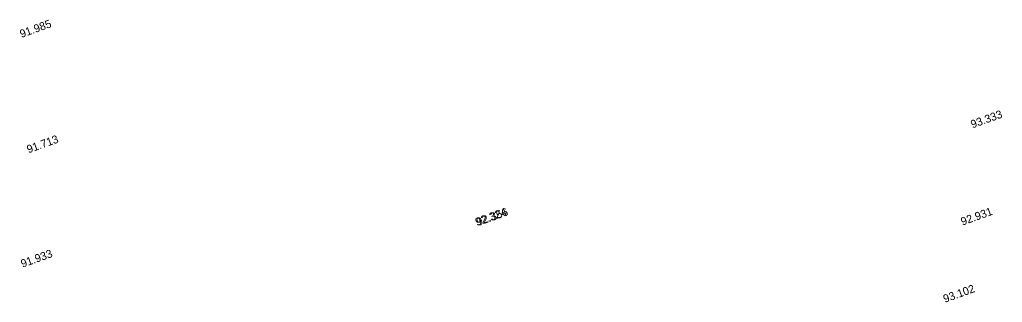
# Model space of a CAD drawing. Header units: metres. Extents: x 244933 to 246143, y 6126180 to 6128142.
# Drawn here: x 245648.33 to 245672.9, y 6127111.77 to 6127118.85 of the extents above; entities that cross this region are included whole.
import ezdxf

# ---------------------------------------------------------------- set-up
doc = ezdxf.new("R2010")
doc.units = ezdxf.units.M
doc.header["$LTSCALE"] = 2
doc.header["$MEASUREMENT"] = 0
doc.layers.add('COD', color=3, linetype='CONTINUOUS')

msp = doc.modelspace()

# ---------------------------------------------------------------- texts
at = {"layer": 'COD'}
for s, p in [(' 91.985', (245648.306, 6127118.364, -8.049)), (' 93.333', (245672.078, 6127116.1, -6.701)), (' 91.713', (245648.481, 6127115.476, -8.321)), (' 92.324', (245659.692, 6127113.657, -7.71)), (' 92.356', (245659.722, 6127113.656, -7.678)), (' 92.931', (245671.831, 6127113.668, -7.103)), (' 91.933', (245648.331, 6127112.613, -8.101)), (' 93.102', (245671.39, 6127111.735, -6.932))]:
    msp.add_text(s, height=0.2, rotation=19.9063, dxfattribs=at).set_placement(p)

doc.saveas('drawing.dxf')
